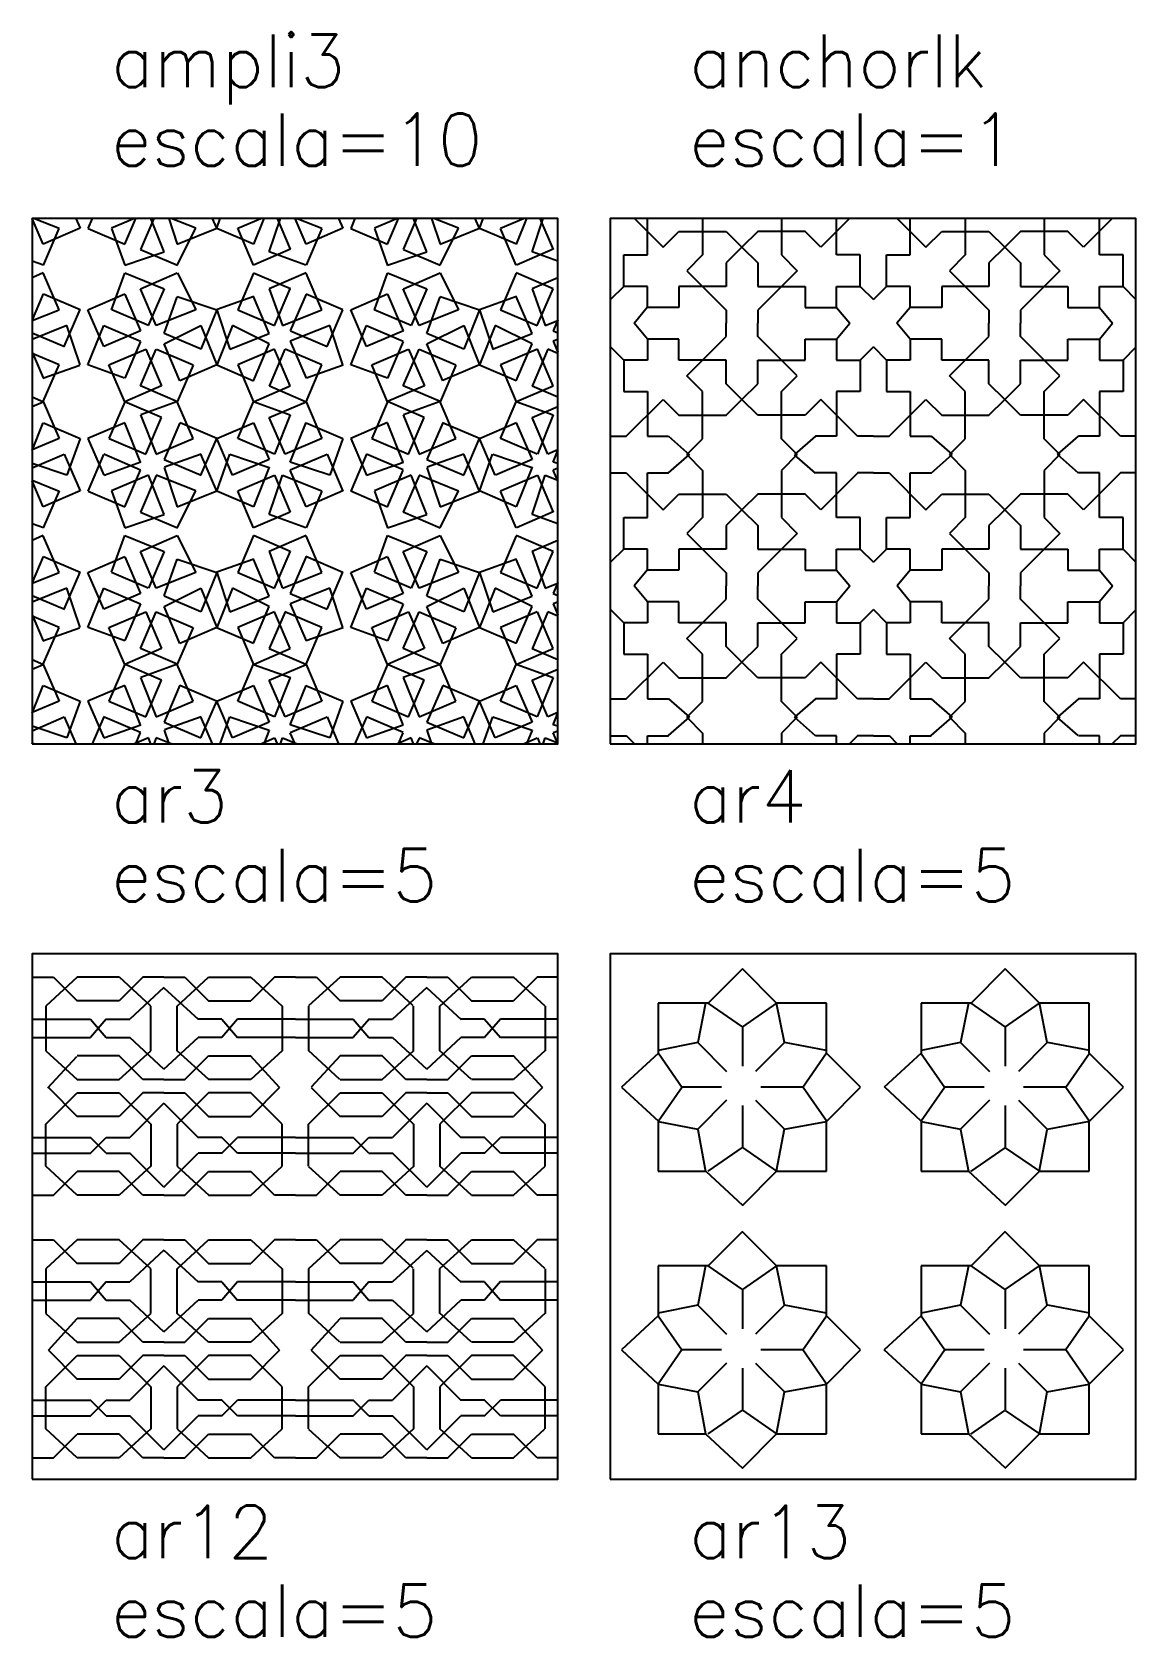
# Model space of a CAD drawing. Header units: inches. Extents: x -1 to 462, y -162 to 137.
# Drawn here: x 22 to 43, y 67 to 97.55 of the extents above; entities that cross this region are included whole.
import ezdxf

# ---------------------------------------------------------------- set-up
doc = ezdxf.new("R2010")
doc.units = ezdxf.units.IN
doc.header["$MEASUREMENT"] = 0
for name, color, linetype in [('HATCH', 7, 'Continuous'), ('RECTANGLE', 7, 'Continuous'), ('TEXT', 5, 'Continuous')]:
    doc.layers.add(name, color=color, linetype=linetype)
doc.styles.add('nr', font='simplex.shx')

msp = doc.modelspace()

# ---------------------------------------------------------------- hatches: boundary and pattern name
at = {"layer": 'HATCH'}
h = msp.add_hatch(dxfattribs=at)
h.set_pattern_fill('AR3', color=256, scale=5, style=0, pattern_type=2)
h.set_pattern_definition([(113.1986, (-72.5, 117.25), (-4.999999, 9.9999984), [0.76157, -37.31729]), (203.1986, (-72.8, 117.95), (-9.9999984, -4.999999), [0.76158, -37.31729]), (289.6538, (-73.5, 117.65), (19.9999762, -55.0000107), [0.7433, -73.58704]), (21.8014, (-73.25, 116.95), (10.000001, 4.999997), [0.80778, -26.11805]), (66.8014, (-72.4, 116.55), (10.0000066, 24.9999987), [0.76158, -37.31729]), (156.8014, (-72.1, 117.25), (-24.9999987, 10.0000066), [0.76158, -37.31729]), (246.8014, (-72.8, 117.55), (-10.0000066, -24.9999987), [0.76157, -37.31729]), (336.8014, (-73.1, 116.85), (24.9999987, -10.0000066), [0.76158, -37.31729]), (19.6538, (-72.8, 115.95), (55.0000107, 19.9999762), [0.7433, -73.58704]), (108.4349, (-72.1, 116.2), (-4.999992, 10.000002), [0.79057, -15.02082]), (201.8014, (-72.35, 116.95), (-10.000001, -4.999997), [0.80778, -26.11805]), (293.1986, (-73.1, 116.65), (4.999999, -9.9999984), [0.76158, -37.31729]), (336.8014, (-73.5, 115.8), (24.9999987, -10.0000066), [0.76158, -37.31729]), (66.8014, (-72.8, 115.5), (10.0000066, 24.9999987), [0.76158, -37.31729]), (156.8014, (-72.5, 116.2), (-24.9999987, 10.0000066), [0.76158, -37.31729]), (246.8014, (-73.2, 116.5), (-10.0000066, -24.9999987), [0.76157, -37.31729]), (293.1986, (-74.1, 116.2), (4.999999, -9.9999984), [0.76158, -37.31729]), (23.1986, (-73.8, 115.5), (9.9999984, 4.999999), [0.76158, -37.31729]), (113.1986, (-73.1, 115.8), (-4.999999, 9.9999984), [0.76157, -37.31729]), (203.1986, (-73.4, 116.5), (-9.9999984, -4.999999), [0.76158, -37.31729]), (248.1986, (-74.2, 116.95), (-4.9999996, -15.000001), [0.80778, -26.11805]), (336.8014, (-74.5, 116.2), (24.9999987, -10.0000066), [0.76158, -37.31729]), (66.8014, (-73.8, 115.9), (10.0000066, 24.9999987), [0.76158, -37.31729]), (153.435, (-73.5, 116.6), (-5, 2e-06), [0.78263, -10.39771]), (199.6538, (-73.8, 117.5), (-55.0000107, -19.9999762), [0.7433, -73.58704]), (288.4349, (-74.5, 117.25), (4.999992, -10.000002), [0.79057, -15.02082]), (21.8014, (-74.25, 116.5), (10.000001, 4.999997), [0.80778, -26.11805]), (113.1986, (-73.5, 116.8), (-4.999999, 9.9999984), [0.76157, -37.31729]), (156.8014, (-73.1, 117.65), (-24.9999987, 10.0000066), [0.76158, -37.31729]), (246.8014, (-73.8, 117.95), (-10.0000066, -24.9999987), [0.76157, -37.31729]), (336.8014, (-74.1, 117.25), (24.9999987, -10.0000066), [0.76158, -37.31729]), (66.8014, (-73.4, 116.95), (10.0000066, 24.9999987), [0.76158, -37.31729]), (341.5651, (-75.25, 117.5), (5, 6e-06), [0.79057, -15.02082]), (248.1986, (-74.5, 117.25), (-4.9999996, -15.000001), [0.80778, -26.11805]), (156.8014, (-74.8, 116.5), (-24.9999987, 10.0000066), [0.76158, -37.31729]), (70.3462, (-75.5, 116.8), (4.9999948, 15.000001), [0.7433, -73.58704]), (291.8014, (-74.8, 116.95), (4.999997, -10.000001), [0.80778, -26.11805]), (203.1986, (-74.5, 116.2), (-9.9999984, -4.999999), [0.76158, -37.31729]), (113.1986, (-75.2, 115.9), (-4.999999, 9.9999984), [0.76157, -37.31729]), (26.565, (-75.5, 116.6), (4.999996, 5.000007), [0.78263, -10.39771]), (66.8014, (-74.1, 114.8), (10.0000066, 24.9999987), [0.76158, -37.31729]), (340.3462, (-73.8, 115.5), (15.000001, -4.9999948), [0.7433, -73.58704]), (248.1986, (-73.1, 115.25), (-4.9999996, -15.000001), [0.80778, -26.11805]), (156.8014, (-73.4, 114.5), (-24.9999987, 10.0000066), [0.76158, -37.31729]), (23.1986, (-73.5, 115.2), (9.9999984, 4.999999), [0.76158, -37.31729]), (293.1986, (-72.8, 115.5), (4.999999, -9.9999984), [0.76158, -37.31729]), (203.1986, (-72.5, 114.8), (-9.9999984, -4.999999), [0.76158, -37.31729]), (113.1986, (-73.2, 114.5), (-4.999999, 9.9999984), [0.76157, -37.31729]), (293.1986, (-72.4, 114.5), (4.999999, -9.9999984), [0.76158, -37.31729]), (203.1986, (-72.1, 113.8), (-9.9999984, -4.999999), [0.76158, -37.31729]), (113.1986, (-72.8, 113.5), (-4.999999, 9.9999984), [0.76157, -37.31729]), (23.1986, (-73.1, 114.2), (9.9999984, 4.999999), [0.76158, -37.31729]), (246.8014, (-72.5, 113.8), (-10.0000066, -24.9999987), [0.76157, -37.31729]), (160.3462, (-72.8, 113.1), (-15.000001, 4.9999948), [0.7433, -73.58704]), (71.5651, (-73.5, 113.35), (-6e-06, 5), [0.79057, -15.02082]), (338.1986, (-73.25, 114.1), (15.000001, -4.9999996), [0.80778, -26.11805]), (336.8014, (-72.8, 115.1), (24.9999987, -10.0000066), [0.76158, -37.31729]), (250.3462, (-72.1, 114.8), (-4.9999948, -15.000001), [0.7433, -73.58704]), (161.5651, (-72.35, 114.1), (-5, -6e-06), [0.79057, -15.02082]), (68.1986, (-73.1, 114.35), (4.9999996, 15.000001), [0.80778, -26.11805]), (203.1986, (-73.1, 113.4), (-9.9999984, -4.999999), [0.76158, -37.31729]), (113.1986, (-73.8, 113.1), (-4.999999, 9.9999984), [0.76157, -37.31729]), (23.1986, (-74.1, 113.8), (9.9999984, 4.999999), [0.76158, -37.31729]), (293.1986, (-73.4, 114.1), (4.999999, -9.9999984), [0.76158, -37.31729]), (156.8014, (-73.8, 113.5), (-24.9999987, 10.0000066), [0.76158, -37.31729]), (70.3462, (-74.5, 113.8), (4.9999948, 15.000001), [0.7433, -73.58704]), (341.5651, (-74.25, 114.5), (5, 6e-06), [0.79057, -15.02082]), (248.1986, (-73.5, 114.25), (-4.9999996, -15.000001), [0.80778, -26.11805]), (113.1986, (-74.2, 114.1), (-4.999999, 9.9999984), [0.76157, -37.31729]), (23.1986, (-74.5, 114.8), (9.9999984, 4.999999), [0.76158, -37.31729]), (293.1986, (-73.8, 115.1), (4.999999, -9.9999984), [0.76158, -37.31729]), (203.1986, (-73.5, 114.4), (-9.9999984, -4.999999), [0.76158, -37.31729]), (66.8014, (-74.8, 114.1), (10.0000066, 24.9999987), [0.76158, -37.31729]), (156.8014, (-74.5, 114.8), (-24.9999987, 10.0000066), [0.76158, -37.31729]), (246.8014, (-75.2, 115.1), (-10.0000066, -24.9999987), [0.76157, -37.31729]), (336.8014, (-75.5, 114.4), (24.9999987, -10.0000066), [0.76158, -37.31729]), (21.8014, (-75.25, 113.5), (10.000001, 4.999997), [0.80778, -26.11805]), (113.1986, (-74.5, 113.8), (-4.999999, 9.9999984), [0.76157, -37.31729]), (199.6538, (-74.8, 114.5), (-55.0000107, -19.9999762), [0.7433, -73.58704]), (288.4349, (-75.5, 114.25), (4.999992, -10.000002), [0.79057, -15.02082]), (336.8014, (-75.95, 113.4), (24.9999987, -10.0000066), [0.76158, -37.31729]), (63.435, (-75.25, 113.1), (2e-06, 5), [0.78263, -10.39771]), (158.1986, (-74.9, 113.8), (-15.000001, 4.9999996), [0.80778, -26.11805]), (246.8014, (-75.65, 114.1), (-10.0000066, -24.9999987), [0.76157, -37.31729]), (289.6538, (-76.5, 113.8), (19.9999762, -55.0000107), [0.7433, -73.58704]), (18.4349, (-76.25, 113.1), (10.000002, 4.999992), [0.79057, -15.02082]), (111.8014, (-75.5, 113.35), (-4.999997, 10.000001), [0.80777, -26.11805]), (203.1986, (-75.8, 114.1), (-9.9999984, -4.999999), [0.76158, -37.31729]), (246.8014, (-76.65, 114.5), (-10.0000066, -24.9999987), [0.76157, -37.31729]), (336.8014, (-76.95, 113.8), (24.9999987, -10.0000066), [0.76158, -37.31729]), (66.8014, (-76.25, 113.5), (10.0000066, 24.9999987), [0.76158, -37.31729]), (156.8014, (-75.95, 114.2), (-24.9999987, 10.0000066), [0.76158, -37.31729]), (203.1986, (-76.25, 115.1), (-9.9999984, -4.999999), [0.76158, -37.31729]), (293.1986, (-76.95, 114.8), (4.999999, -9.9999984), [0.76158, -37.31729]), (19.6538, (-76.65, 114.1), (55.0000107, 19.9999762), [0.7433, -73.58704]), (111.8014, (-75.95, 114.35), (-4.999997, 10.000001), [0.80777, -26.11805]), (156.8014, (-75.55, 115.2), (-24.9999987, 10.0000066), [0.76158, -37.31729]), (246.8014, (-76.25, 115.5), (-10.0000066, -24.9999987), [0.76157, -37.31729]), (336.8014, (-76.55, 114.8), (24.9999987, -10.0000066), [0.76158, -37.31729]), (66.8014, (-75.85, 114.5), (10.0000066, 24.9999987), [0.76158, -37.31729]), (113.1986, (-74.95, 114.8), (-4.999999, 9.9999984), [0.76157, -37.31729]), (199.6538, (-75.25, 115.5), (-55.0000107, -19.9999762), [0.7433, -73.58704]), (291.8014, (-75.95, 115.25), (4.999997, -10.000001), [0.80778, -26.11805]), (23.1986, (-75.65, 114.5), (9.9999984, 4.999999), [0.76158, -37.31729]), (203.1986, (-75.55, 115.8), (-9.9999984, -4.999999), [0.76158, -37.31729]), (113.1986, (-76.25, 115.5), (-4.999999, 9.9999984), [0.76157, -37.31729]), (23.1986, (-76.55, 116.2), (9.9999984, 4.999999), [0.76158, -37.31729]), (293.1986, (-75.85, 116.5), (4.999999, -9.9999984), [0.76158, -37.31729]), (246.8014, (-74.95, 116.2), (-10.0000066, -24.9999987), [0.76157, -37.31729]), (156.8014, (-75.25, 115.5), (-24.9999987, 10.0000066), [0.76158, -37.31729]), (66.8014, (-75.95, 115.8), (10.0000066, 24.9999987), [0.76158, -37.31729]), (336.8014, (-75.65, 116.5), (24.9999987, -10.0000066), [0.76158, -37.31729]), (23.1986, (-75.95, 117.65), (9.9999984, 4.999999), [0.76158, -37.31729]), (296.565, (-75.25, 117.95), (5.000007, -4.999996), [0.78262, -10.39771]), (201.8014, (-74.9, 117.25), (-10.000001, -4.999997), [0.80778, -26.11805]), (113.1986, (-75.65, 116.95), (-4.999999, 9.9999984), [0.76157, -37.31729]), (70.3462, (-76.5, 117.25), (4.9999948, 15.000001), [0.7433, -73.58704]), (338.1986, (-76.25, 117.95), (15.000001, -4.9999996), [0.80778, -26.11805]), (246.8014, (-75.5, 117.65), (-10.0000066, -24.9999987), [0.76157, -37.31729]), (156.8014, (-75.8, 116.95), (-24.9999987, 10.0000066), [0.76158, -37.31729]), (113.1986, (-76.65, 116.55), (-4.999999, 9.9999984), [0.76157, -37.31729]), (23.1986, (-76.95, 117.25), (9.9999984, 4.999999), [0.76158, -37.31729]), (293.1986, (-76.25, 117.55), (4.999999, -9.9999984), [0.76158, -37.31729]), (203.1986, (-75.95, 116.85), (-9.9999984, -4.999999), [0.76158, -37.31729]), (160.3462, (-76.25, 115.95), (-15.000001, 4.9999948), [0.7433, -73.58704]), (68.1986, (-76.95, 116.2), (4.9999996, 15.000001), [0.80778, -26.11805]), (336.8014, (-76.65, 116.95), (24.9999987, -10.0000066), [0.76158, -37.31729]), (246.8014, (-75.95, 116.65), (-10.0000066, -24.9999987), [0.76157, -37.31729])])
h.paths.add_polyline_path([(22, 84), (32, 84), (32, 94), (22, 94)])
h = msp.add_hatch(dxfattribs=at)
h.set_pattern_fill('AR4', color=256, scale=5, style=0, pattern_type=2)
h.set_pattern_definition([(0, (33, 129.15), (5, 5), [0.3, -4.7]), (315, (33.3, 129.15), (5, -1e-15), [0.98995, -6.0811]), (45, (34, 128.45), (0, 5), [0.42427, -6.6468]), (0, (34.3, 128.75), (5, 5), [0.9, -4.1]), (315, (35.2, 128.75), (5, -1e-15), [0.42427, -6.6468]), (225, (35.5, 128.45), (-6e-16, -5), [0.42427, -6.6468]), (270, (35.2, 128.15), (5, -5), [0.45, -4.55]), (180, (35.2, 127.7), (-5, -5), [0.9, -4.1]), (270, (34.3, 127.7), (5, -5), [0.4, -4.6]), (180, (34.3, 127.3), (-5, -5), [0.6, -4.4]), (90, (33.7, 127.3), (-5, 5), [0.4, -4.6]), (180, (33.7, 127.7), (-5, -5), [0.45, -4.55]), (90, (33.25, 127.7), (-5, 5), [0.6, -4.4]), (0, (33.25, 128.3), (5, 5), [0.45, -4.55]), (90, (33.7, 128.3), (-5, 5), [0.85, -4.15]), (0, (33.7, 129.15), (5, 5), [0.4, -4.6]), (41.1859, (34.1, 129.15), (5.0000013, 4.9999965), [0.5315, -52.61922]), (315, (34.45, 129.5), (5, -1e-15), [0.42427, -6.6468]), (270, (34.75, 129.2), (5, -5), [0.9, -4.1]), (225, (34.75, 128.3), (-6e-16, -5), [0.42427, -6.6468]), (315, (34.45, 128), (5, -1e-15), [1.06066, -6.0104]), (270, (35.2, 127.25), (5, -5), [0.25, -4.75]), (230.1944, (33.7, 127.3), (-20.000012, -24.99999), [0.3905, -38.66074]), (225, (33.25, 127.7), (-6e-16, -5), [0.35356, -6.7175]), (135, (33.25, 131.3), (-5, 0), [0.35356, -6.7175]), (129.8056, (33.7, 131.7), (-5.000004, 4.999998), [0.3905, -38.66074]), (90, (35.2, 131.75), (-5, 5), [0.25, -4.75]), (45, (34.45, 131), (0, 5), [1.06066, -6.0104]), (135, (34.75, 130.7), (-5, 0), [0.42427, -6.6468]), (90, (34.75, 129.8), (-5, 5), [0.9, -4.1]), (45, (34.45, 129.5), (0, 5), [0.42427, -6.6468]), (318.8141, (34.1, 129.85), (35.0000147, -29.9999866), [0.5315, -52.61922]), (0, (33.7, 129.85), (5, 5), [0.4, -4.6]), (270, (33.7, 130.7), (5, -5), [0.85, -4.15]), (0, (33.25, 130.7), (5, 5), [0.45, -4.55]), (270, (33.25, 131.3), (5, -5), [0.6, -4.4]), (180, (33.7, 131.3), (-5, -5), [0.45, -4.55]), (270, (33.7, 131.7), (5, -5), [0.4, -4.6]), (180, (34.3, 131.7), (-5, -5), [0.6, -4.4]), (90, (34.3, 131.3), (-5, 5), [0.4, -4.6]), (180, (35.2, 131.3), (-5, -5), [0.9, -4.1]), (90, (35.2, 130.85), (-5, 5), [0.45, -4.55]), (135, (35.5, 130.55), (-5, 0), [0.42427, -6.6468]), (45, (35.2, 130.25), (0, 5), [0.42427, -6.6468]), (0, (34.3, 130.25), (5, 5), [0.9, -4.1]), (315, (34, 130.55), (5, -1e-15), [0.42427, -6.6468]), (45, (33.3, 129.85), (0, 5), [0.98995, -6.0811]), (0, (33, 129.85), (5, 5), [0.3, -4.7]), (180, (38, 129.85), (-5, -5), [0.3, -4.7]), (135, (37.7, 129.85), (-5, 0), [0.98995, -6.0811]), (225, (37, 130.55), (-6e-16, -5), [0.42427, -6.6468]), (180, (36.7, 130.25), (-5, -5), [0.9, -4.1]), (135, (35.8, 130.25), (-5, 0), [0.42427, -6.6468]), (45, (35.5, 130.55), (0, 5), [0.42427, -6.6468]), (90, (35.8, 130.85), (-5, 5), [0.45, -4.55]), (0, (35.8, 131.3), (5, 5), [0.9, -4.1]), (90, (36.7, 131.3), (-5, 5), [0.4, -4.6]), (0, (36.7, 131.7), (5, 5), [0.6, -4.4]), (270, (37.3, 131.7), (5, -5), [0.4, -4.6]), (0, (37.3, 131.3), (5, 5), [0.45, -4.55]), (270, (37.75, 131.3), (5, -5), [0.6, -4.4]), (180, (37.75, 130.7), (-5, -5), [0.45, -4.55]), (270, (37.3, 130.7), (5, -5), [0.85, -4.15]), (180, (37.3, 129.85), (-5, -5), [0.4, -4.6]), (221.1859, (36.9, 129.85), (-5.0000013, -4.9999965), [0.5315, -52.61922]), (135, (36.55, 129.5), (-5, 0), [0.42427, -6.6468]), (90, (36.25, 129.8), (-5, 5), [0.9, -4.1]), (45, (36.25, 130.7), (0, 5), [0.42427, -6.6468]), (135, (36.55, 131), (-5, 0), [1.06066, -6.0104]), (90, (35.8, 131.75), (-5, 5), [0.25, -4.75]), (50.1944, (37.3, 131.7), (20.000012, 24.99999), [0.3905, -38.66074]), (45, (37.75, 131.3), (0, 5), [0.35356, -6.7175]), (315, (37.75, 127.7), (5, -1e-15), [0.35356, -6.7175]), (309.8056, (37.3, 127.3), (5.000004, -4.999998), [0.3905, -38.66074]), (270, (35.8, 127.25), (5, -5), [0.25, -4.75]), (225, (36.55, 128), (-6e-16, -5), [1.06066, -6.0104]), (315, (36.25, 128.3), (5, -1e-15), [0.42427, -6.6468]), (270, (36.25, 129.2), (5, -5), [0.9, -4.1]), (225, (36.55, 129.5), (-6e-16, -5), [0.42427, -6.6468]), (138.8141, (36.9, 129.15), (-35.0000147, 29.9999866), [0.5315, -52.61922]), (180, (37.3, 129.15), (-5, -5), [0.4, -4.6]), (90, (37.3, 128.3), (-5, 5), [0.85, -4.15]), (180, (37.75, 128.3), (-5, -5), [0.45, -4.55]), (90, (37.75, 127.7), (-5, 5), [0.6, -4.4]), (0, (37.3, 127.7), (5, 5), [0.45, -4.55]), (90, (37.3, 127.3), (-5, 5), [0.4, -4.6]), (0, (36.7, 127.3), (5, 5), [0.6, -4.4]), (270, (36.7, 127.7), (5, -5), [0.4, -4.6]), (0, (35.8, 127.7), (5, 5), [0.9, -4.1]), (270, (35.8, 128.15), (5, -5), [0.45, -4.55]), (315, (35.5, 128.45), (5, -1e-15), [0.42427, -6.6468]), (225, (35.8, 128.75), (-6e-16, -5), [0.42427, -6.6468]), (180, (36.7, 128.75), (-5, -5), [0.9, -4.1]), (135, (37, 128.45), (-5, 0), [0.42427, -6.6468]), (225, (37.7, 129.15), (-6e-16, -5), [0.98995, -6.0811]), (180, (38, 129.15), (-5, -5), [0.3, -4.7])])
h.paths.add_polyline_path([(33, 84), (43, 84), (43, 94), (33, 94)])
h = msp.add_hatch(dxfattribs=at)
h.set_pattern_fill('AR12', color=256, scale=5, style=0, pattern_type=2)
h.set_pattern_definition([(0, (22, 71.2), (5, 5), [1.1, -3.9]), (0, (22, 71.5), (5, 5), [1.1, -3.9]), (135, (23.4, 71.2), (-5, 0), [0.4243, -6.6468]), (45, (23.1, 71.2), (0, 5), [0.4243, -6.6468]), (0, (23.4, 71.2), (5, 5), [0.45, -4.55]), (0, (23.4, 71.5), (5, 5), [0.45, -4.55]), (137.4896, (22.85, 70.4), (-55.0000434, 49.9999536), [0.81394, -80.58016]), (90, (22.25, 70.95), (-5, 5), [0.8, -4.2]), (45, (22.25, 71.75), (0, 5), [0.8485, -6.2225]), (0, (22.85, 72.35), (5, 5), [0.8, -4.2]), (315, (23.65, 72.35), (5, -1e-15), [0.8485, -6.2225]), (270, (24.25, 71.75), (5, -5), [0.8, -4.2]), (222.5104, (24.25, 70.95), (-5.000003, -4.9999985), [0.81394, -80.58016]), (180, (23.65, 70.4), (-5, -5), [0.8, -4.2]), (180, (24.5, 70.4), (-5, -5), [0.4, -4.6]), (135, (24.1, 70.4), (-5, 0), [0.6364, -6.4347]), (180, (23.65, 70.85), (-5, -5), [0.8, -4.2]), (0, (22, 70.4), (5, 5), [0.4, -4.6]), (45, (22.4, 70.4), (0, 5), [0.6364, -6.4347]), (135, (24.5, 70.55), (-5, 0), [0.9192, -6.1518]), (180, (23.65, 71.9), (-5, -5), [0.8, -4.2]), (315, (22.3, 72.45), (5, -1e-15), [0.7778, -6.2932]), (225, (24.1, 72.35), (-6e-16, -5), [0.6364, -6.4347]), (180, (24.5, 72.35), (-5, -5), [0.4, -4.6]), (225, (24.5, 72.15), (-6e-16, -5), [0.9192, -6.1518]), (315, (24.5, 72.15), (5, -1e-15), [0.9192, -6.1518]), (0, (24.5, 72.35), (5, 5), [0.4, -4.6]), (315, (24.9, 72.35), (5, -1e-15), [0.6364, -6.4347]), (225, (26.7, 72.45), (-6e-16, -5), [0.7778, -6.2932]), (0, (25.35, 71.9), (5, 5), [0.8, -4.2]), (45, (24.5, 70.55), (0, 5), [0.9192, -6.1518]), (135, (26.6, 70.4), (-5, 0), [0.6364, -6.4347]), (180, (27, 70.4), (-5, -5), [0.4, -4.6]), (0, (25.35, 70.85), (5, 5), [0.8, -4.2]), (45, (24.9, 70.4), (0, 5), [0.6364, -6.4347]), (0, (24.5, 70.4), (5, 5), [0.4, -4.6]), (0, (25.35, 70.4), (5, 5), [0.8, -4.2]), (317.4896, (24.75, 70.95), (55.000043, -49.9999536), [0.81394, -80.58016]), (270, (24.75, 71.75), (5, -5), [0.8, -4.2]), (225, (25.35, 72.35), (-6e-16, -5), [0.8485, -6.2225]), (180, (26.15, 72.35), (-5, -5), [0.8, -4.2]), (135, (26.75, 71.75), (-5, 0), [0.8485, -6.2225]), (90, (26.75, 70.95), (-5, 5), [0.8, -4.2]), (42.5104, (26.15, 70.4), (5.000003, 4.9999985), [0.81394, -80.58016]), (180, (25.6, 71.5), (-5, -5), [0.45, -4.55]), (180, (25.6, 71.2), (-5, -5), [0.45, -4.55]), (135, (25.9, 71.2), (-5, 0), [0.4243, -6.6468]), (45, (25.6, 71.2), (0, 5), [0.4243, -6.6468]), (180, (27, 71.5), (-5, -5), [1.1, -3.9]), (180, (27, 71.2), (-5, -5), [1.1, -3.9]), (180, (27, 73.75), (-5, -5), [1.1, -3.9]), (180, (27, 73.4), (-5, -5), [1.1, -3.9]), (310.601, (25.6, 73.75), (5, -5), [0.46098, -45.63674]), (229.399, (25.9, 73.75), (-25.000002, -29.999995), [0.46097, -45.63674]), (180, (25.6, 73.75), (-5, -5), [0.45, -4.55]), (180, (25.6, 73.4), (-5, -5), [0.45, -4.55]), (317.4896, (26.15, 74.55), (55.000043, -49.999954), [0.81394, -80.58016]), (270, (26.75, 74), (5, -5), [0.85, -4.15]), (222.5104, (26.75, 73.15), (-5.000003, -4.999998), [0.81394, -80.58016]), (180, (26.15, 72.6), (-5, -5), [0.8, -4.2]), (137.4896, (25.35, 72.6), (-55.000043, 49.999954), [0.81394, -80.58016]), (90, (24.75, 73.15), (-5, 5), [0.85, -4.15]), (42.5104, (24.75, 74), (5.000003, 4.999998), [0.81394, -80.58016]), (0, (25.35, 74.55), (5, 5), [0.8, -4.2]), (0, (24.5, 74.55), (5, 5), [0.4, -4.6]), (315, (24.9, 74.55), (5, -1e-15), [0.6364, -6.4347]), (0, (25.35, 74.1), (5, 5), [0.8, -4.2]), (180, (27, 74.55), (-5, -5), [0.4, -4.6]), (225, (26.6, 74.55), (-6e-16, -5), [0.6364, -6.4347]), (317.2906, (24.5, 74.35), (59.9999875, -55.00001), [0.8846, -87.57444]), (0, (25.35, 73.05), (5, 5), [0.8, -4.2]), (132.5104, (26.7, 72.45), (-4.999998, 5.000003), [0.81394, -80.58016]), (45, (24.9, 72.6), (0, 5), [0.6364, -6.4347]), (0, (24.5, 72.6), (5, 5), [0.4, -4.6]), (42.7094, (24.5, 72.8), (5.000002, 5.000001), [0.8846, -87.57444]), (137.2906, (24.5, 72.8), (-59.9999875, 55.00001), [0.8846, -87.57444]), (180, (24.5, 72.6), (-5, -5), [0.4, -4.6]), (135, (24.1, 72.6), (-5, 0), [0.6364, -6.4347]), (47.4896, (22.3, 72.45), (49.9999536, 55.000043), [0.81394, -80.58016]), (180, (23.65, 73.05), (-5, -5), [0.8, -4.2]), (222.7094, (24.5, 74.35), (-5.000002, -5.000001), [0.8846, -87.57444]), (315, (22.4, 74.55), (5, -1e-15), [0.6364, -6.4347]), (0, (22, 74.55), (5, 5), [0.4, -4.6]), (180, (23.65, 74.1), (-5, -5), [0.8, -4.2]), (225, (24.1, 74.55), (-6e-16, -5), [0.6364, -6.4347]), (180, (24.5, 74.55), (-5, -5), [0.4, -4.6]), (180, (23.65, 74.55), (-5, -5), [0.8, -4.2]), (137.4896, (24.25, 74), (-55.000043, 49.999954), [0.81394, -80.58016]), (90, (24.25, 73.15), (-5, 5), [0.85, -4.15]), (42.5104, (23.65, 72.6), (5.000003, 4.9999985), [0.81394, -80.58016]), (0, (22.85, 72.6), (5, 5), [0.8, -4.2]), (317.4896, (22.25, 73.15), (55.000043, -49.9999536), [0.81394, -80.58016]), (270, (22.25, 74), (5, -5), [0.85, -4.15]), (222.5104, (22.85, 74.55), (-5.000003, -4.9999985), [0.81394, -80.58016]), (0, (23.4, 73.4), (5, 5), [0.45, -4.55]), (0, (23.4, 73.75), (5, 5), [0.45, -4.55]), (310.6013, (23.1, 73.75), (5, -5), [0.46098, -45.63674]), (229.3987, (23.4, 73.75), (-25.000002, -29.999995), [0.46097, -45.63674]), (0, (22, 73.4), (5, 5), [1.1, -3.9]), (0, (22, 73.75), (5, 5), [1.1, -3.9])])
h.paths.add_polyline_path([(22, 70), (32, 70), (32, 80), (22, 80)])
h = msp.add_hatch(dxfattribs=at)
h.set_pattern_fill('AR13', color=256, scale=5, style=0, pattern_type=2)
h.set_pattern_definition([(180, (35.1, 72.45), (-5, -5), [0.75, -4.25]), (315, (35.75, 72.2), (5, -1e-15), [0.7778, -6.2932]), (270, (35.5, 72.1), (5, -5), [0.8, -4.2]), (225, (35.2, 72.2), (-6e-16, -5), [0.7778, -6.2932]), (315, (34.65, 73.3), (5, -1e-15), [0.7778, -6.2932]), (225, (36.3, 73.3), (-6e-16, -5), [0.7778, -6.2932]), (180, (36.65, 72.45), (-5, -5), [0.8, -4.2]), (270, (35.5, 73.6), (5, -5), [0.75, -4.25]), (101.31, (36.3, 73.3), (-4.99999, 20), [0.76485, -24.73024]), (169.3803, (37.1, 73.15), (-54.999992, 10.00004), [0.81394, -80.58016]), (55.3048, (36.65, 72.45), (10.000012, 14.999995), [0.79057, -78.26637]), (124.6952, (37.1, 71.8), (-35.000043, 49.999971), [0.79057, -78.26637]), (10.6197, (36.3, 71.65), (24.999993, 5.0000215), [0.81394, -80.58016]), (79.3803, (36.15, 70.85), (10.0000404, 54.999992), [0.81394, -80.58016]), (325.3048, (35.5, 71.3), (14.999995, -10.000012), [0.79057, -78.26637]), (34.6952, (34.85, 70.85), (49.999971, 35.000043), [0.79057, -78.26637]), (280.6197, (34.65, 71.65), (5.0000215, -24.999993), [0.81394, -80.58016]), (348.69, (33.9, 71.8), (5, 2e-06), [0.76485, -24.73025]), (235.3048, (34.35, 72.45), (-10.000012, -14.999995), [0.79057, -78.26637]), (304.6952, (33.9, 73.1), (35.000043, -49.999971), [0.79057, -78.26637]), (191.31, (34.65, 73.3), (-20, -4.99999), [0.76485, -24.73025]), (258.69, (34.8, 74.05), (2e-06, -5), [0.76485, -24.73025]), (145.3048, (35.5, 73.6), (-14.999995, 10.000012), [0.79057, -78.26637]), (214.6952, (36.15, 74.05), (-49.999971, -35.000043), [0.79057, -78.26637]), (45, (37.1, 71.8), (0, 5), [0.9192, -6.1518]), (135, (37.75, 72.45), (-5, 0), [0.9192, -6.1518]), (90, (37.1, 73.1), (-5, 5), [0.95, -4.05]), (180, (37.1, 74.05), (-5, -5), [0.95, -4.05]), (135, (36.15, 74.05), (-5, 0), [0.9192, -6.1518]), (225, (35.5, 74.7), (-6e-16, -5), [0.9192, -6.1518]), (180, (34.85, 74.05), (-5, -5), [0.95, -4.05]), (270, (33.9, 74.05), (5, -5), [0.95, -4.05]), (222.879, (33.9, 73.1), (-5.000003, -4.9999996), [0.95525, -94.56961]), (317.121, (33.2, 72.45), (65.000004, -59.999999), [0.95525, -94.56961]), (270, (33.9, 71.8), (5, -5), [0.95, -4.05]), (0, (33.9, 70.85), (5, 5), [0.9, -4.1]), (317.121, (34.8, 70.85), (65.000004, -59.999999), [0.95525, -94.56961]), (45, (35.5, 70.2), (0, 5), [0.9192, -6.1518]), (0, (36.15, 70.85), (5, 5), [0.95, -4.05]), (90, (37.1, 70.85), (-5, 5), [0.95, -4.05])])
h.paths.add_polyline_path([(33, 70), (43, 70), (43, 80), (33, 80)])

# ---------------------------------------------------------------- linework, layer by layer
at = {"layer": 'RECTANGLE'}
for points in [[(22, 84), (32, 84), (32, 94), (22, 94)], [(33, 84), (43, 84), (43, 94), (33, 94)], [(22, 70), (32, 70), (32, 80), (22, 80)], [(33, 70), (43, 70), (43, 80), (33, 80)]]:
    msp.add_lwpolyline(points, close=True, dxfattribs=at)

# ---------------------------------------------------------------- texts
at = {"layer": 'TEXT', "style": 'nr'}
for s, p in [('ampli3', (23.5, 96.5)), ('anchorlk', (34.5, 96.5)), ('escala=10', (23.5, 95)), ('escala=1', (34.5, 95)), ('ar3', (23.5, 82.5)), ('ar4', (34.5, 82.5)), ('escala=5', (23.5, 81)), ('escala=5', (34.5, 81)), ('ar12', (23.5, 68.5)), ('ar13', (34.5, 68.5)), ('escala=5', (23.5, 67)), ('escala=5', (34.5, 67))]:
    msp.add_text(s, height=1, dxfattribs=at).set_placement(p)

doc.saveas('drawing.dxf')
